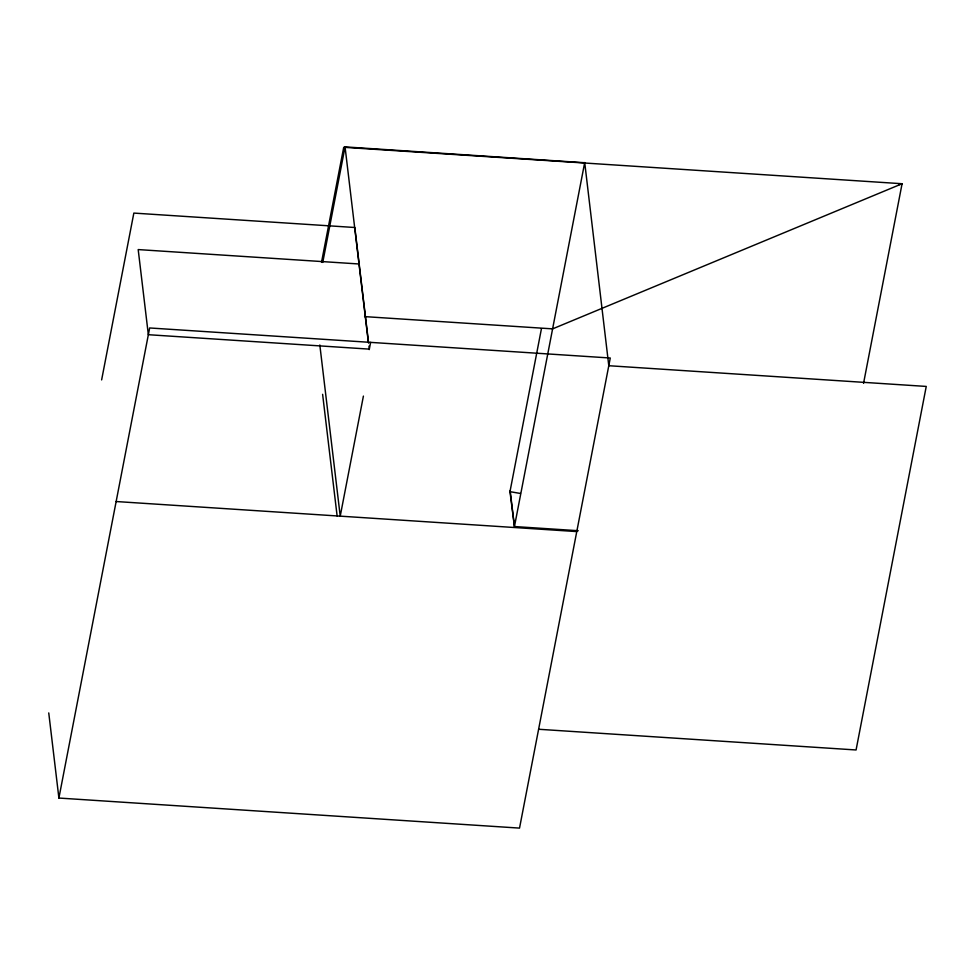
<?xml version="1.0" encoding="UTF-8"?>
<svg xmlns="http://www.w3.org/2000/svg" width="975" height="975" viewBox="0 0 975 975"><rect width="100%" height="100%" fill="white"/><g stroke="black" fill="none" stroke-linecap="round" stroke-linejoin="round"><path stroke-width="1.46" d="M101.632 379.909L133.843 213.086L354.815 227.504L368.611 343.151M58.902 798.05L149.65 327.966L610.277 358.008L519.529 828.104L58.902 798.05L48.75 712.92M321.506 262.36L343.724 147.298L902.082 183.727L863.545 383.37M322.749 262.433L345.053 146.896L584.671 162.74M369.232 349.611L370.622 342.371M363.407 396.094L340.226 516.153L319.824 344.979M578.236 530.717L514.447 526.549L509.974 491.656L541.442 328.685M899.182 184.616L902.082 183.727L552.606 328.867L364.577 316.607M359.166 263.993L138.194 249.576L148.346 334.705L369.318 349.123L368.964 346.137M116.135 501.528L576.773 531.582M538.614 729.263L856.074 749.97L926.25 386.429L608.79 365.722L584.707 162.533L514.447 526.549L510.169 490.693M509.974 491.656L520.455 493.472M345.053 146.896L368.331 342.103M322.615 394.327L337.118 515.946"/></g></svg>
